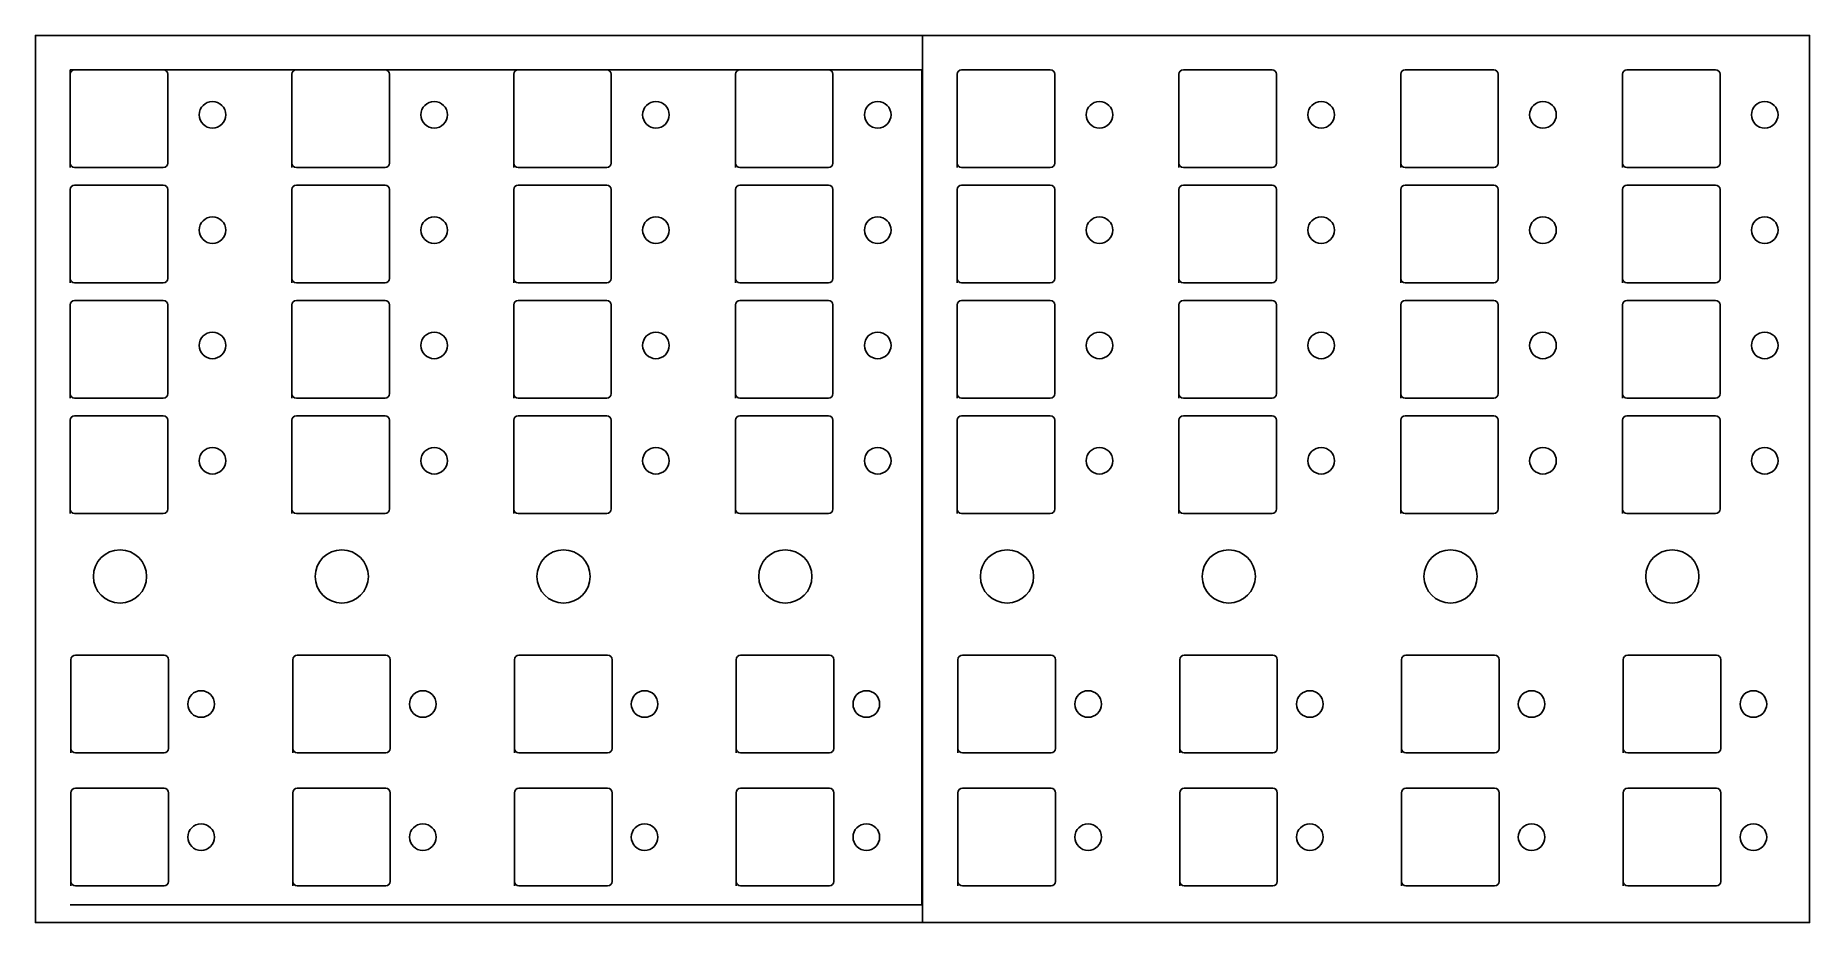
# Model space of a CAD drawing. Header units: millimetres. Extents: x 5 to 205, y -130 to -30.
import ezdxf

# ---------------------------------------------------------------- set-up
doc = ezdxf.new("R2010")
doc.units = ezdxf.units.MM
doc.layers.get('0').update_dxf_attribs({"linetype": 'CONTINUOUS'})

msp = doc.modelspace()

# ---------------------------------------------------------------- linework, layer by layer
for p, q in [((8.91, -44.47), (8.91, -33.97)), ((8.91, -33.97), (104.91, -33.97)), ((9.41, -33.97), (19.41, -33.97)), ((34.41, -33.97), (44.41, -33.97)), ((59.41, -33.97), (69.41, -33.97)), ((84.41, -33.97), (94.41, -33.97)), ((104.91, -33.97), (104.91, -128.09)), ((109.41, -33.97), (119.41, -33.97)), ((134.41, -33.97), (144.41, -33.97)), ((159.41, -33.97), (169.41, -33.97)), ((184.41, -33.97), (194.41, -33.97)), ((8.91, -44.97), (8.91, -34.47)), ((19.91, -34.47), (19.91, -44.47)), ((33.91, -44.97), (33.91, -34.47)), ((44.91, -34.47), (44.91, -44.47)), ((58.91, -44.97), (58.91, -34.47)), ((69.91, -34.47), (69.91, -44.47)), ((83.91, -44.97), (83.91, -34.47)), ((94.91, -34.47), (94.91, -44.47)), ((108.91, -44.97), (108.91, -34.47)), ((119.91, -34.47), (119.91, -44.47)), ((133.91, -44.97), (133.91, -34.47)), ((144.91, -34.47), (144.91, -44.47)), ((158.91, -44.97), (158.91, -34.47)), ((169.91, -34.47), (169.91, -44.47)), ((183.91, -44.97), (183.91, -34.47)), ((194.91, -34.47), (194.91, -44.47)), ((19.41, -44.97), (9.41, -44.97)), ((44.41, -44.97), (34.41, -44.97)), ((69.41, -44.97), (59.41, -44.97)), ((94.41, -44.97), (84.41, -44.97)), ((119.41, -44.97), (109.41, -44.97)), ((144.41, -44.97), (134.41, -44.97)), ((169.41, -44.97), (159.41, -44.97)), ((194.41, -44.97), (184.41, -44.97)), ((8.91, -57.97), (8.91, -47.47)), ((9.41, -46.97), (19.41, -46.97)), ((19.91, -47.47), (19.91, -57.47)), ((33.91, -57.97), (33.91, -47.47)), ((34.41, -46.97), (44.41, -46.97)), ((44.91, -47.47), (44.91, -57.47)), ((58.91, -57.97), (58.91, -47.47)), ((59.41, -46.97), (69.41, -46.97)), ((69.91, -47.47), (69.91, -57.47)), ((83.91, -57.97), (83.91, -47.47)), ((84.41, -46.97), (94.41, -46.97)), ((94.91, -47.47), (94.91, -57.47)), ((108.91, -57.97), (108.91, -47.47)), ((109.41, -46.97), (119.41, -46.97)), ((119.91, -47.47), (119.91, -57.47)), ((133.91, -57.97), (133.91, -47.47)), ((134.41, -46.97), (144.41, -46.97)), ((144.91, -47.47), (144.91, -57.47)), ((158.91, -57.97), (158.91, -47.47)), ((159.41, -46.97), (169.41, -46.97)), ((169.91, -47.47), (169.91, -57.47)), ((183.91, -57.97), (183.91, -47.47)), ((184.41, -46.97), (194.41, -46.97)), ((194.91, -47.47), (194.91, -57.47)), ((19.41, -57.97), (9.41, -57.97)), ((44.41, -57.97), (34.41, -57.97)), ((69.41, -57.97), (59.41, -57.97)), ((94.41, -57.97), (84.41, -57.97)), ((119.41, -57.97), (109.41, -57.97)), ((144.41, -57.97), (134.41, -57.97)), ((169.41, -57.97), (159.41, -57.97)), ((194.41, -57.97), (184.41, -57.97)), ((9.41, -59.97), (19.41, -59.97)), ((34.41, -59.97), (44.41, -59.97)), ((59.41, -59.97), (69.41, -59.97)), ((84.41, -59.97), (94.41, -59.97)), ((109.41, -59.97), (119.41, -59.97)), ((134.41, -59.97), (144.41, -59.97)), ((159.41, -59.97), (169.41, -59.97)), ((184.41, -59.97), (194.41, -59.97)), ((8.91, -70.97), (8.91, -60.47)), ((19.91, -60.47), (19.91, -70.47)), ((33.91, -70.97), (33.91, -60.47)), ((44.91, -60.47), (44.91, -70.47)), ((58.91, -70.97), (58.91, -60.47)), ((69.91, -60.47), (69.91, -70.47)), ((83.91, -70.97), (83.91, -60.47)), ((94.91, -60.47), (94.91, -70.47)), ((108.91, -70.97), (108.91, -60.47)), ((119.91, -60.47), (119.91, -70.47)), ((133.91, -70.97), (133.91, -60.47)), ((144.91, -60.47), (144.91, -70.47)), ((158.91, -70.97), (158.91, -60.47)), ((169.91, -60.47), (169.91, -70.47)), ((183.91, -70.97), (183.91, -60.47)), ((194.91, -60.47), (194.91, -70.47)), ((19.41, -70.97), (9.41, -70.97)), ((44.41, -70.97), (34.41, -70.97)), ((69.41, -70.97), (59.41, -70.97)), ((94.41, -70.97), (84.41, -70.97)), ((119.41, -70.97), (109.41, -70.97)), ((144.41, -70.97), (134.41, -70.97)), ((169.41, -70.97), (159.41, -70.97)), ((194.41, -70.97), (184.41, -70.97)), ((8.91, -83.97), (8.91, -73.47)), ((9.41, -72.97), (19.41, -72.97)), ((19.91, -73.47), (19.91, -83.47)), ((33.91, -83.97), (33.91, -73.47)), ((34.41, -72.97), (44.41, -72.97)), ((44.91, -73.47), (44.91, -83.47)), ((58.91, -83.97), (58.91, -73.47)), ((59.41, -72.97), (69.41, -72.97)), ((69.91, -73.47), (69.91, -83.47)), ((83.91, -83.97), (83.91, -73.47)), ((84.41, -72.97), (94.41, -72.97)), ((94.91, -73.47), (94.91, -83.47)), ((108.91, -83.97), (108.91, -73.47)), ((109.41, -72.97), (119.41, -72.97)), ((119.91, -73.47), (119.91, -83.47)), ((133.91, -83.97), (133.91, -73.47)), ((134.41, -72.97), (144.41, -72.97)), ((144.91, -73.47), (144.91, -83.47)), ((158.91, -83.97), (158.91, -73.47)), ((159.41, -72.97), (169.41, -72.97)), ((169.91, -73.47), (169.91, -83.47)), ((183.91, -83.97), (183.91, -73.47)), ((184.41, -72.97), (194.41, -72.97)), ((194.91, -73.47), (194.91, -83.47)), ((19.41, -83.97), (9.41, -83.97)), ((44.41, -83.97), (34.41, -83.97)), ((69.41, -83.97), (59.41, -83.97)), ((94.41, -83.97), (84.41, -83.97)), ((119.41, -83.97), (109.41, -83.97)), ((144.41, -83.97), (134.41, -83.97)), ((169.41, -83.97), (159.41, -83.97)), ((194.41, -83.97), (184.41, -83.97)), ((9.5, -99.96), (19.5, -99.96)), ((34.5, -99.96), (44.5, -99.96)), ((59.5, -99.96), (69.5, -99.96)), ((84.5, -99.96), (94.5, -99.96)), ((109.5, -99.96), (119.5, -99.96)), ((134.5, -99.96), (144.5, -99.96)), ((159.5, -99.96), (169.5, -99.96)), ((184.5, -99.96), (194.5, -99.96)), ((9, -110.96), (9, -100.46)), ((20, -100.46), (20, -110.46)), ((34, -110.96), (34, -100.46)), ((45, -100.46), (45, -110.46)), ((59, -110.96), (59, -100.46)), ((70, -100.46), (70, -110.46)), ((84, -110.96), (84, -100.46)), ((95, -100.46), (95, -110.46)), ((109, -110.96), (109, -100.46)), ((120, -100.46), (120, -110.46)), ((134, -110.96), (134, -100.46)), ((145, -100.46), (145, -110.46)), ((159, -110.96), (159, -100.46)), ((170, -100.46), (170, -110.46)), ((184, -110.96), (184, -100.46)), ((195, -100.46), (195, -110.46)), ((19.5, -110.96), (9.5, -110.96)), ((44.5, -110.96), (34.5, -110.96)), ((69.5, -110.96), (59.5, -110.96)), ((94.5, -110.96), (84.5, -110.96)), ((119.5, -110.96), (109.5, -110.96)), ((144.5, -110.96), (134.5, -110.96)), ((169.5, -110.96), (159.5, -110.96)), ((194.5, -110.96), (184.5, -110.96)), ((9, -125.96), (9, -115.46)), ((9.5, -114.96), (19.5, -114.96)), ((20, -115.46), (20, -125.46)), ((34, -125.96), (34, -115.46)), ((34.5, -114.96), (44.5, -114.96)), ((45, -115.46), (45, -125.46)), ((59, -125.96), (59, -115.46)), ((59.5, -114.96), (69.5, -114.96)), ((70, -115.46), (70, -125.46)), ((84, -125.96), (84, -115.46)), ((84.5, -114.96), (94.5, -114.96)), ((95, -115.46), (95, -125.46)), ((109, -125.96), (109, -115.46)), ((109.5, -114.96), (119.5, -114.96)), ((120, -115.46), (120, -125.46)), ((134, -125.96), (134, -115.46)), ((134.5, -114.96), (144.5, -114.96)), ((145, -115.46), (145, -125.46)), ((159, -125.96), (159, -115.46)), ((159.5, -114.96), (169.5, -114.96)), ((170, -115.46), (170, -125.46)), ((184, -125.96), (184, -115.46)), ((184.5, -114.96), (194.5, -114.96)), ((195, -115.46), (195, -125.46)), ((19.5, -125.96), (9.5, -125.96)), ((44.5, -125.96), (34.5, -125.96)), ((69.5, -125.96), (59.5, -125.96)), ((94.5, -125.96), (84.5, -125.96)), ((119.5, -125.96), (109.5, -125.96)), ((144.5, -125.96), (134.5, -125.96)), ((169.5, -125.96), (159.5, -125.96)), ((194.5, -125.96), (184.5, -125.96)), ((104.91, -128.09), (8.91, -128.09))]:
    msp.add_line(p, q)
msp.add_lwpolyline([(105, -30.09), (5, -30.09), (5, -130.09), (105, -130.09), (105, -30.09), (205, -30.09), (205, -130.09), (105, -130.09)], close=True)
for centre, radius in [((24.95, -39.03), 1.5), ((49.95, -39.03), 1.5), ((74.95, -39.03), 1.5), ((99.95, -39.03), 1.5), ((124.95, -39.03), 1.5), ((149.95, -39.03), 1.5), ((174.95, -39.03), 1.5), ((199.95, -39.03), 1.5), ((24.95, -52.03), 1.5), ((49.95, -52.03), 1.5), ((74.95, -52.03), 1.5), ((99.95, -52.03), 1.5), ((124.95, -52.03), 1.5), ((149.95, -52.03), 1.5), ((174.95, -52.03), 1.5), ((199.95, -52.03), 1.5), ((24.95, -65.03), 1.5), ((49.95, -65.03), 1.5), ((74.95, -65.03), 1.5), ((99.95, -65.03), 1.5), ((124.95, -65.03), 1.5), ((149.95, -65.03), 1.5), ((174.95, -65.03), 1.5), ((199.95, -65.03), 1.5), ((24.95, -78.03), 1.5), ((49.95, -78.03), 1.5), ((74.95, -78.03), 1.5), ((99.95, -78.03), 1.5), ((124.95, -78.03), 1.5), ((149.95, -78.03), 1.5), ((174.95, -78.03), 1.5), ((199.95, -78.03), 1.5), ((14.53, -91.08), 3), ((39.53, -91.08), 3), ((64.53, -91.08), 3), ((89.53, -91.08), 3), ((114.53, -91.08), 3), ((139.53, -91.08), 3), ((164.53, -91.08), 3), ((189.53, -91.08), 3), ((23.67, -105.46), 1.5), ((48.67, -105.46), 1.5), ((73.67, -105.46), 1.5), ((98.67, -105.46), 1.5), ((123.67, -105.46), 1.5), ((148.67, -105.46), 1.5), ((173.67, -105.46), 1.5), ((198.67, -105.46), 1.5), ((23.67, -120.46), 1.5), ((48.67, -120.46), 1.5), ((73.67, -120.46), 1.5), ((98.67, -120.46), 1.5), ((123.67, -120.46), 1.5), ((148.67, -120.46), 1.5), ((173.67, -120.46), 1.5), ((198.67, -120.46), 1.5)]:
    msp.add_circle(centre, radius)
for centre, start, end in [((9.41, -34.47), 90, 180), ((19.41, -34.47), 0, 90), ((34.41, -34.47), 90, 180), ((44.41, -34.47), 0, 90), ((59.41, -34.47), 90, 180), ((69.41, -34.47), 0, 90), ((84.41, -34.47), 90, 180), ((94.41, -34.47), 0, 90), ((109.41, -34.47), 90, 180), ((119.41, -34.47), 0, 90), ((134.41, -34.47), 90, 180), ((144.41, -34.47), 0, 90), ((159.41, -34.47), 90, 180), ((169.41, -34.47), 0, 90), ((184.41, -34.47), 90, 180), ((194.41, -34.47), 0, 90), ((9.41, -44.47), 180, 270), ((19.41, -44.47), -90, 0), ((34.41, -44.47), 180, 270), ((44.41, -44.47), -90, 0), ((59.41, -44.47), 180, 270), ((69.41, -44.47), -90, 0), ((84.41, -44.47), 180, 270), ((94.41, -44.47), -90, 0), ((109.41, -44.47), 180, 270), ((119.41, -44.47), -90, 0), ((134.41, -44.47), 180, 270), ((144.41, -44.47), -90, 0), ((159.41, -44.47), 180, 270), ((169.41, -44.47), -90, 0), ((184.41, -44.47), 180, 270), ((194.41, -44.47), -90, 0), ((9.41, -47.47), 90, 180), ((19.41, -47.47), 0, 90), ((34.41, -47.47), 90, 180), ((44.41, -47.47), 0, 90), ((59.41, -47.47), 90, 180), ((69.41, -47.47), 0, 90), ((84.41, -47.47), 90, 180), ((94.41, -47.47), 0, 90), ((109.41, -47.47), 90, 180), ((119.41, -47.47), 0, 90), ((134.41, -47.47), 90, 180), ((144.41, -47.47), 0, 90), ((159.41, -47.47), 90, 180), ((169.41, -47.47), 0, 90), ((184.41, -47.47), 90, 180), ((194.41, -47.47), 0, 90), ((9.41, -57.47), 180, 270), ((19.41, -57.47), -90, 0), ((34.41, -57.47), 180, 270), ((44.41, -57.47), -90, 0), ((59.41, -57.47), 180, 270), ((69.41, -57.47), -90, 0), ((84.41, -57.47), 180, 270), ((94.41, -57.47), -90, 0), ((109.41, -57.47), 180, 270), ((119.41, -57.47), -90, 0), ((134.41, -57.47), 180, 270), ((144.41, -57.47), -90, 0), ((159.41, -57.47), 180, 270), ((169.41, -57.47), -90, 0), ((184.41, -57.47), 180, 270), ((194.41, -57.47), -90, 0), ((9.41, -60.47), 90, 180), ((19.41, -60.47), 0, 90), ((34.41, -60.47), 90, 180), ((44.41, -60.47), 0, 90), ((59.41, -60.47), 90, 180), ((69.41, -60.47), 0, 90), ((84.41, -60.47), 90, 180), ((94.41, -60.47), 0, 90), ((109.41, -60.47), 90, 180), ((119.41, -60.47), 0, 90), ((134.41, -60.47), 90, 180), ((144.41, -60.47), 0, 90), ((159.41, -60.47), 90, 180), ((169.41, -60.47), 0, 90), ((184.41, -60.47), 90, 180), ((194.41, -60.47), 0, 90), ((9.41, -70.47), 180, 270), ((19.41, -70.47), -90, 0), ((34.41, -70.47), 180, 270), ((44.41, -70.47), -90, 0), ((59.41, -70.47), 180, 270), ((69.41, -70.47), -90, 0), ((84.41, -70.47), 180, 270), ((94.41, -70.47), -90, 0), ((109.41, -70.47), 180, 270), ((119.41, -70.47), -90, 0), ((134.41, -70.47), 180, 270), ((144.41, -70.47), -90, 0), ((159.41, -70.47), 180, 270), ((169.41, -70.47), -90, 0), ((184.41, -70.47), 180, 270), ((194.41, -70.47), -90, 0), ((9.41, -73.47), 90, 180), ((19.41, -73.47), 0, 90), ((34.41, -73.47), 90, 180), ((44.41, -73.47), 0, 90), ((59.41, -73.47), 90, 180), ((69.41, -73.47), 0, 90), ((84.41, -73.47), 90, 180), ((94.41, -73.47), 0, 90), ((109.41, -73.47), 90, 180), ((119.41, -73.47), 0, 90), ((134.41, -73.47), 90, 180), ((144.41, -73.47), 0, 90), ((159.41, -73.47), 90, 180), ((169.41, -73.47), 0, 90), ((184.41, -73.47), 90, 180), ((194.41, -73.47), 0, 90), ((9.41, -83.47), 180, 270), ((19.41, -83.47), -90, 0), ((34.41, -83.47), 180, 270), ((44.41, -83.47), -90, 0), ((59.41, -83.47), 180, 270), ((69.41, -83.47), -90, 0), ((84.41, -83.47), 180, 270), ((94.41, -83.47), -90, 0), ((109.41, -83.47), 180, 270), ((119.41, -83.47), -90, 0), ((134.41, -83.47), 180, 270), ((144.41, -83.47), -90, 0), ((159.41, -83.47), 180, 270), ((169.41, -83.47), -90, 0), ((184.41, -83.47), 180, 270), ((194.41, -83.47), -90, 0), ((9.5, -100.46), 90, 180), ((19.5, -100.46), 0, 90), ((34.5, -100.46), 90, 180), ((44.5, -100.46), 0, 90), ((59.5, -100.46), 90, 180), ((69.5, -100.46), 0, 90), ((84.5, -100.46), 90, 180), ((94.5, -100.46), 0, 90), ((109.5, -100.46), 90, 180), ((119.5, -100.46), 0, 90), ((134.5, -100.46), 90, 180), ((144.5, -100.46), 0, 90), ((159.5, -100.46), 90, 180), ((169.5, -100.46), 0, 90), ((184.5, -100.46), 90, 180), ((194.5, -100.46), 0, 90), ((9.5, -110.46), 180, 270), ((19.5, -110.46), -90, 0), ((34.5, -110.46), 180, 270), ((44.5, -110.46), -90, 0), ((59.5, -110.46), 180, 270), ((69.5, -110.46), -90, 0), ((84.5, -110.46), 180, 270), ((94.5, -110.46), -90, 0), ((109.5, -110.46), 180, 270), ((119.5, -110.46), -90, 0), ((134.5, -110.46), 180, 270), ((144.5, -110.46), -90, 0), ((159.5, -110.46), 180, 270), ((169.5, -110.46), -90, 0), ((184.5, -110.46), 180, 270), ((194.5, -110.46), -90, 0), ((9.5, -115.46), 90, 180), ((19.5, -115.46), 0, 90), ((34.5, -115.46), 90, 180), ((44.5, -115.46), 0, 90), ((59.5, -115.46), 90, 180), ((69.5, -115.46), 0, 90), ((84.5, -115.46), 90, 180), ((94.5, -115.46), 0, 90), ((109.5, -115.46), 90, 180), ((119.5, -115.46), 0, 90), ((134.5, -115.46), 90, 180), ((144.5, -115.46), 0, 90), ((159.5, -115.46), 90, 180), ((169.5, -115.46), 0, 90), ((184.5, -115.46), 90, 180), ((194.5, -115.46), 0, 90), ((9.5, -125.46), 180, 270), ((19.5, -125.46), -90, 0), ((34.5, -125.46), 180, 270), ((44.5, -125.46), -90, 0), ((59.5, -125.46), 180, 270), ((69.5, -125.46), -90, 0), ((84.5, -125.46), 180, 270), ((94.5, -125.46), -90, 0), ((109.5, -125.46), 180, 270), ((119.5, -125.46), -90, 0), ((134.5, -125.46), 180, 270), ((144.5, -125.46), -90, 0), ((159.5, -125.46), 180, 270), ((169.5, -125.46), -90, 0), ((184.5, -125.46), 180, 270), ((194.5, -125.46), -90, 0)]:
    msp.add_arc(centre, 0.5, start, end)

doc.saveas('drawing.dxf')
